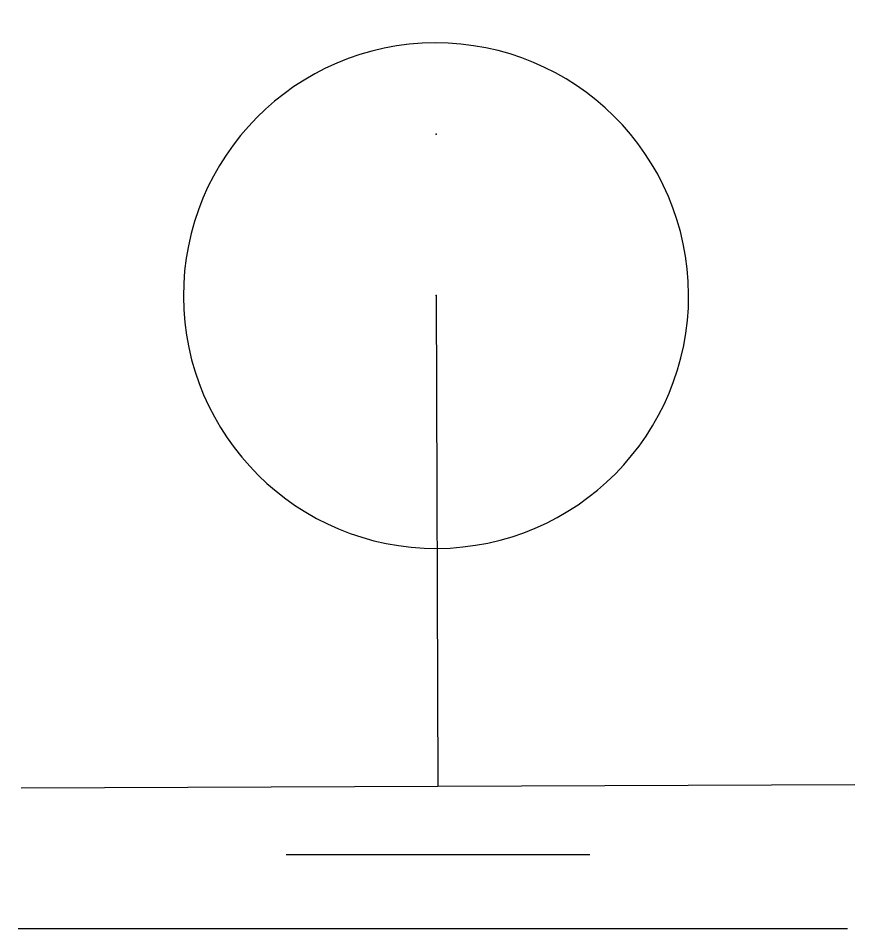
# Model space of a CAD drawing. Extents: x -78 to 78, y -118 to 52.
import ezdxf

# ---------------------------------------------------------------- set-up
doc = ezdxf.new("R2010")
doc.units = 0
doc.header["$LTSCALE"] = 1000
doc.header["$MEASUREMENT"] = 0
doc.layers.add('TJ(给排水专业S)', color=7, linetype='CONTINUOUS')

# ---------------------------------------------------------------- blocks, each defined once
blk = doc.blocks.new('$TWTSYS$00000602')
at = {"layer": 'TJ(给排水专业S)'}
for p, q in [((0, 0), (0.35, -91.19)), ((-77.17, -91.49), (77.88, -90.89)), ((28.61, -103.95), (-27.9, -103.95)), ((76.51, -117.69), (-77.7, -117.69))]:
    blk.add_line(p, q, dxfattribs=at)
blk.add_ellipse((0, 0), major_axis=(33.22, -33.22), ratio=1, start_param=-0.78152, end_param=5.501665, dxfattribs=at)
for p in [(0, 30), (0, 0), (0, 0, 1)]:
    blk.add_point(p, dxfattribs=at)

msp = doc.modelspace()

# ---------------------------------------------------------------- block references
at = {"layer": 'TJ(给排水专业S)'}
msp.add_blockref('$TWTSYS$00000602', (0, 0), dxfattribs=at)

doc.saveas('drawing.dxf')
